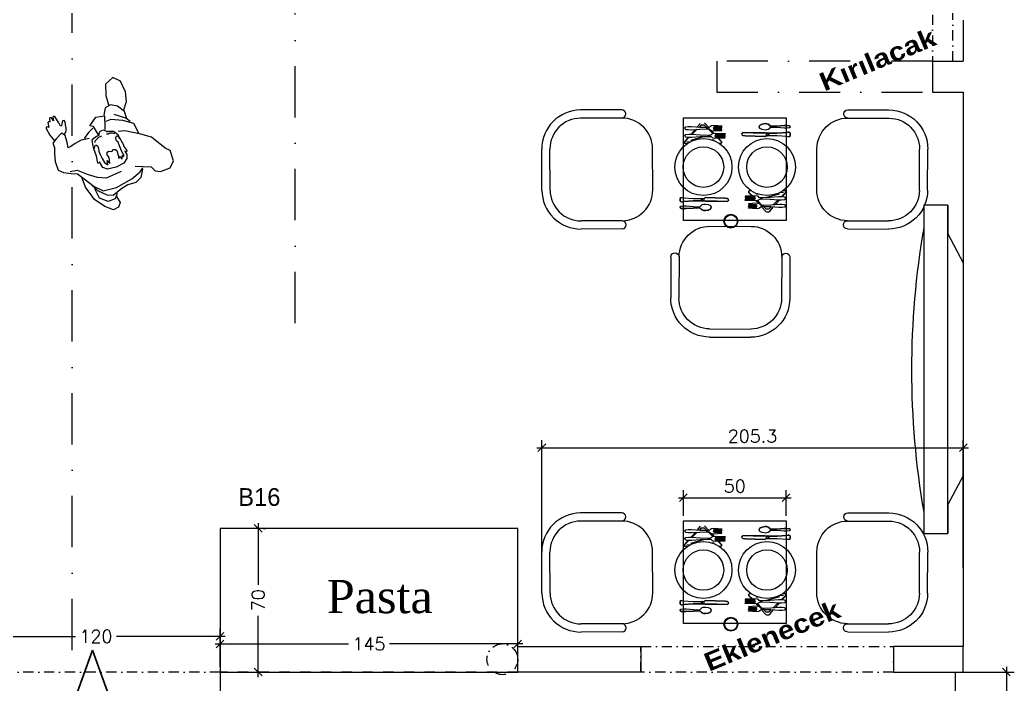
# Model space of a CAD drawing. Extents: x -454 to 2691, y -140 to 2189.
# Drawn here: x 605.5 to 1089.8, y 636.5 to 960 of the extents above; entities that cross this region are included whole.
import ezdxf
from ezdxf.enums import TextEntityAlignment as Align

# ---------------------------------------------------------------- set-up
doc = ezdxf.new("R2010")
doc.units = 0
doc.header["$PDMODE"] = 3
doc.linetypes.add('ACAD_ISO03W100', pattern=[30, 12, -18])
doc.linetypes.add('DASHDOT', pattern=[1, 0.5, -0.25, 0, -0.25])
doc.layers.get('0').update_dxf_attribs({"linetype": 'CONTINUOUS'})
doc.layers.get('DEFPOINTS').update_dxf_attribs({"linetype": 'CONTINUOUS'})
doc.layers.add('11_2_alcipan_duvar', color=50, linetype='CONTINUOUS', lineweight=30)
doc.layers.add('S-izdüşüm', color=252, linetype='ACAD_ISO03W100', lineweight=25)
for name, color, linetype in [('AKS', 1, 'DASHDOT'), ('ANTET', 7, 'CONTINUOUS'), ('CELIK', 2, 'CONTINUOUS'), ('Duvar', 7, 'CONTINUOUS'), ('INCE', 5, 'CONTINUOUS'), ('KAYNAK', 3, 'CONTINUOUS'), ('KOLON', 4, 'CONTINUOUS'), ('OLCU', 7, 'CONTINUOUS'), ('PERDE', 3, 'CONTINUOUS'), ('WINDOW_TEXT', 7, 'CONTINUOUS')]:
    doc.layers.add(name, color=color, linetype=linetype)
doc.styles.add('OLCU YAZ.', font='romanstw.shx')
doc.styles.get("Standard").update_dxf_attribs({"font": 'arial.ttf'})
doc.styles.add('TAKSİM', font='GOTHIC.TTF', dxfattribs={"height": 20})
doc.dimstyles.new('CM-(S25)-O', dxfattribs={"dimscale": 2.5, "dimtxt": 2.5, "dimasz": 1.5, "dimexe": 1.5, "dimexo": 1, "dimgap": 1, "dimtad": 1, "dimdec": 1, "dimzin": 12, "dimdsep": 46, "dimtxsty": 'OLCU YAZ.', "dimblk1": 'OBLIQUE', "dimblk2": 'OBLIQUE', "dimsah": 1, "dimcen": 9, "dimdle": 1, "dimclrd": 7, "dimclre": 7, "dimclrt": 3, "dimadec": 1, "dimazin": 0, "dimtfac": 1, "dimtdec": 1, "dimtix": 1, "dimtmove": 2, "dimatfit": 3, "dimldrblk": 'OBLIQUE', "dimtolj": 1, "dimtzin": 0, "dimarcsym": 0})

# ---------------------------------------------------------------- blocks, each defined once
blk = doc.blocks.new('_OBLIQUE')
at = {"color": 0, "linetype": 'ByBlock'}
blk.add_line((-0.5, -0.5), (0.5, 0.5), dxfattribs=at)
blk = doc.blocks.new('*D8')
at = {"layer": 'CELIK', "color": 7, "lineweight": -2, "transparency": 16777216}
for p, q in [((1086.1, 644.87), (1086.1, 204.87)), ((1063.55, 642.37), (1089.85, 642.37)), ((1063.55, 207.37), (1089.85, 207.37))]:
    blk.add_line(p, q, dxfattribs=at)
at = {"layer": 'DEFPOINTS', "color": 0, "transparency": 16777216}
for p in [(1061.05, 642.37), (1061.05, 207.37), (1086.1, 207.37)]:
    blk.add_point(p, dxfattribs=at)
at = {"layer": 'CELIK', "color": 7, "lineweight": -2, "transparency": 16777216, "xscale": 3.75, "yscale": 3.75, "zscale": 3.75}
for p, rotation in [((1086.1, 642.37), 90), ((1086.1, 207.37), 270)]:
    blk.add_blockref('_OBLIQUE', p, dxfattribs=dict(at, rotation=rotation))
at = {"layer": 'CELIK', "color": 3, "transparency": 16777216, "insert": (1080.47, 424.87), "char_height": 6.25, "attachment_point": 5, "rotation": 90, "style": 'OLCU YAZ.'}
blk.add_mtext('\\A1;435', dxfattribs=at)
blk = doc.blocks.new('A$C43B34F00')
for p, q in [((140.8, 177.5), (281.5, 251.7)), ((281.5, 251.7), (1318.5, 251.7)), ((1318.5, 251.7), (1459.2, 177.5)), ((1600, 177.5), (0, 177.5)), ((0, 177.5), (0, 59.3)), ((0, 177.5), (140.8, 177.5)), ((1459.2, 177.5), (1600, 177.5)), ((1600, 59.3), (1600, 177.5)), ((0, 59.3), (1600, 59.3))]:
    blk.add_line(p, q)
blk.add_arc((803.9, 4073.5), 4073.5, 260.2098, 279.7902)
blk = doc.blocks.new('A$C2CC5132F')
for p, q in [((38.94, 58.07), (18.94, 58)), ((38.95, 54.07), (18.95, 54)), ((0.07, 18.94), (0, 38.94)), ((4.07, 18.95), (4, 38.95)), ((54.07, 19.12), (54, 39.12)), ((39.12, 4.07), (19.12, 4)), ((39.13, 0.07), (19.13, 0))]:
    blk.add_line(p, q)
for centre, radius, start, end in [((19, 39), 19, 90.1889, 180.1889), ((19, 39), 15, 90.1889, 180.1889), ((38.94, 56.07), 2, 270.1889, 90.1889), ((39, 39.07), 15, 0.1889, 90.1889), ((19.07, 19), 19, 180.1889, 270.1889), ((19.07, 19), 15, 180.1889, 270.1889), ((39.07, 19.07), 15, 270.1889, 0.1889), ((39.12, 2.07), 2, 270.1889, 90.1889)]:
    blk.add_arc(centre, radius, start, end)
blk = doc.blocks.new('Man_Walking')
for points in [[(6.99, 20.05), (5.67, 21.74), (5.22, 23.9), (5.48, 26.47), (6.87, 27.81), (8.86, 26.91), (9.59, 24.5), (9.74, 22.36)], [(6.86, 18.16), (6.83, 19.83), (7.93, 21.42), (9.28, 22.24), (10.63, 21.99), (11.44, 20.56)], [(21.06, 19.29), (20.45, 19.95), (20.28, 20.49), (20.18, 21.24), (19.98, 21.85), (20.11, 22.23), (20.47, 22.26), (20.81, 21.71), (21.04, 21.29), (21.32, 21.29), (21.44, 22.11), (21.75, 23.61), (22.01, 23.87), (22.24, 23.76), (22.41, 22.92), (22.6, 23.71), (22.91, 23.81), (23.04, 23.66), (23.19, 23.01), (23.52, 23.1), (23.67, 22.95), (23.81, 21.86), (24.12, 22.16), (24.34, 22.14), (24.45, 21.83), (24.13, 20.19), (23.5, 18.59)], [(6.34, 17.36), (7.03, 18.37), (9.19, 19.96)], [(13.9, 16.81), (14.36, 18.91), (15.07, 19.31), (13.27, 20.66), (11.35, 20.34), (12.01, 18.01), (12.2, 17.47)], [(5.35, 14.08), (5.69, 16.64), (7.84, 18.09), (10.27, 19.13), (11.48, 19.04)], [(16.18, 16.72), (17.94, 16.9), (19.44, 16.64), (20.55, 16.33), (21.23, 16.21), (21.01, 17.44), (20.98, 19.04), (21.56, 19.76), (23.1, 18.96), (24.11, 18.28), (24.04, 17.3), (24.48, 15.97), (24.96, 14.27), (24.89, 12.22), (23.99, 11.37), (22.42, 10.65), (21.09, 10.13), (20.07, 8.61), (18.54, 6.29), (16.91, 4.73), (13.93, 4.49), (10.1, 5.22), (7.81, 6.07), (7.02, 6.74)], [(14.64, 18.58), (15.89, 18.04), (17.19, 17.03)], [(8.45, 7.62), (5.17, 6.34), (4.64, 5.24), (3.53, 4.71), (1.26, 4.8), (0.06, 6.02), (0, 8.39), (0.9, 9.23), (2.96, 12.51), (5.04, 13.95), (8.13, 15.78), (9.6, 16.13)], [(10.44, 15.81), (10.91, 16.17), (11.42, 16.35), (11.85, 16.22), (12.23, 16.38)], [(13.37, 16.35), (13.64, 16.19), (14.05, 16.32), (14.49, 16.03), (15.15, 15.73), (15.24, 15.47)], [(15.78, 14.24), (15.56, 14.65), (15.32, 14.88), (15.08, 14.76), (14.92, 14.46), (14.92, 13.93), (15, 13.34), (15.01, 12.57), (14.89, 11.55), (14.68, 10.58), (14.43, 10.25), (14.14, 9.81), (13.93, 10.78), (13.59, 9.99), (13.36, 11.26), (13.52, 11.97), (13.35, 12.52), (12.92, 12.65), (12.34, 12.39), (11.82, 12.63), (11.44, 12.54), (11.23, 12.19), (11.29, 11.11), (11.34, 10.38), (11.06, 10.8), (10.7, 9.99), (10.48, 10.79), (10.2, 10.46), (10.06, 10.76), (10.22, 11.47), (10.3, 12.23), (10.31, 12.95), (10.37, 13.86), (10.57, 14.26), (10.53, 14.78), (10.38, 15.19), (10.17, 15.3), (9.95, 15.05), (9.81, 14.5)], [(22.46, 11.1), (20.92, 10.91), (19.14, 9.36), (17.22, 7.98), (15.34, 7.2), (11.72, 7.54)], [(14.55, 2.55), (14.21, 1.05), (14.91, 0.24), (16.11, 0), (17.72, 1.33), (19.4, 3.49), (20.4, 6.76), (20.47, 8.89)], [(7.15, 6.42), (8.1, 4.84), (9.49, 4.13), (11.32, 4.22), (12.89, 3.88), (15.19, 3.03), (16.44, 3.55), (18.07, 5.11), (19.05, 7.01)], [(14.21, 3.18), (14.98, 2.21), (16.64, 2.09), (18.26, 3.42), (18.58, 5.75)]]:
    blk.add_lwpolyline(points)
blk.add_lwpolyline([(12.92, 17.45), (12.54, 17.46), (12.27, 17.24), (12.04, 16.98), (11.96, 16.8), (11.66, 16.84), (11.21, 16.71), (10.54, 16.53), (9.91, 15.57), (9.79, 14.83), (9.66, 14.26), (9.43, 13.11), (9.44, 12.5), (9.11, 11.52), (9.3, 11.28), (9.55, 11.51), (9.44, 10.64), (9.66, 9.8), (10.64, 9.08), (12.55, 8.76), (14.49, 8.92), (15.36, 9.6), (15.65, 11.07), (15.86, 10.8), (16.08, 10.93), (15.87, 12.48), (15.92, 14.16), (15.81, 15.22), (15.62, 16.09), (15.17, 16.43), (14.45, 16.67), (13.81, 16.64), (13.72, 16.91), (13.55, 17.24), (13.36, 17.44)], close=True)
blk = doc.blocks.new('*D10')
at = {"layer": 'DEFPOINTS', "color": 0, "transparency": 16777216}
for p in [(848.05, 656.12), (703.05, 642.37), (848.05, 642.37)]:
    blk.add_point(p, dxfattribs=at)
at = {"layer": 'OLCU', "color": 7, "lineweight": -2, "transparency": 16777216}
for p, q in [((703.05, 644.87), (703.05, 659.87)), ((848.05, 644.87), (848.05, 659.87)), ((700.55, 656.12), (765.61, 656.12)), ((850.55, 656.12), (785.49, 656.12))]:
    blk.add_line(p, q, dxfattribs=at)
at = {"layer": 'OLCU', "color": 7, "lineweight": -2, "transparency": 16777216, "xscale": 3.75, "yscale": 3.75, "zscale": 3.75, "rotation": 180}
blk.add_blockref('_OBLIQUE', (703.05, 656.12), dxfattribs=at)
at = {"layer": 'OLCU', "color": 7, "lineweight": -2, "transparency": 16777216, "xscale": 3.75, "yscale": 3.75, "zscale": 3.75}
blk.add_blockref('_OBLIQUE', (848.05, 656.12), dxfattribs=at)
at = {"layer": 'OLCU', "color": 3, "transparency": 16777216, "insert": (775.55, 656.12), "char_height": 6.25, "attachment_point": 5, "style": 'OLCU YAZ.'}
blk.add_mtext('\\A1;145', dxfattribs=at)
blk = doc.blocks.new('*D11')
at = {"layer": 'DEFPOINTS', "color": 0, "transparency": 16777216}
for p in [(721.57, 712.37), (721.57, 642.37), (721.57, 642.37)]:
    blk.add_point(p, dxfattribs=at)
at = {"layer": 'OLCU', "color": 7, "lineweight": -2, "transparency": 16777216}
for p, q in [((721.57, 714.87), (721.57, 684.93)), ((724.07, 712.37), (725.32, 712.37)), ((721.57, 639.87), (721.57, 669.81)), ((724.07, 642.37), (725.32, 642.37))]:
    blk.add_line(p, q, dxfattribs=at)
at = {"layer": 'OLCU', "color": 7, "lineweight": -2, "transparency": 16777216, "xscale": 3.75, "yscale": 3.75, "zscale": 3.75}
for p, rotation in [((721.57, 712.37), 90), ((721.57, 642.37), 270)]:
    blk.add_blockref('_OBLIQUE', p, dxfattribs=dict(at, rotation=rotation))
at = {"layer": 'OLCU', "color": 3, "transparency": 16777216, "insert": (721.57, 677.37), "char_height": 6.25, "attachment_point": 5, "rotation": 90, "style": 'OLCU YAZ.'}
blk.add_mtext('\\A1;70', dxfattribs=at)
blk = doc.blocks.new('*D12')
at = {"layer": 'DEFPOINTS', "color": 0, "transparency": 16777216}
for p in [(978.77, 727.3), (928.77, 716.01), (978.77, 716.01)]:
    blk.add_point(p, dxfattribs=at)
at = {"layer": 'OLCU', "color": 7, "lineweight": -2, "transparency": 16777216}
for p, q in [((926.27, 727.3), (981.27, 727.3)), ((928.77, 718.51), (928.77, 731.05)), ((978.77, 718.51), (978.77, 731.05))]:
    blk.add_line(p, q, dxfattribs=at)
at = {"layer": 'OLCU', "color": 7, "lineweight": -2, "transparency": 16777216, "xscale": 3.75, "yscale": 3.75, "zscale": 3.75, "rotation": 180}
blk.add_blockref('_OBLIQUE', (928.77, 727.3), dxfattribs=at)
at = {"layer": 'OLCU', "color": 7, "lineweight": -2, "transparency": 16777216, "xscale": 3.75, "yscale": 3.75, "zscale": 3.75}
blk.add_blockref('_OBLIQUE', (978.77, 727.3), dxfattribs=at)
at = {"layer": 'OLCU', "color": 3, "transparency": 16777216, "insert": (953.77, 732.93), "char_height": 6.25, "attachment_point": 5, "style": 'OLCU YAZ.'}
blk.add_mtext('\\A1;50', dxfattribs=at)
blk = doc.blocks.new('*D13')
at = {"layer": 'DEFPOINTS', "color": 0, "transparency": 16777216}
for p in [(582.05, 667.37), (703.05, 659.78), (703.05, 642.37)]:
    blk.add_point(p, dxfattribs=at)
at = {"layer": 'OLCU', "color": 7, "lineweight": -2, "transparency": 16777216}
for p, q in [((582.05, 664.87), (582.05, 656.03)), ((579.55, 659.78), (632.61, 659.78)), ((705.55, 659.78), (652.49, 659.78)), ((703.05, 644.87), (703.05, 663.53))]:
    blk.add_line(p, q, dxfattribs=at)
at = {"layer": 'OLCU', "color": 7, "lineweight": -2, "transparency": 16777216, "xscale": 3.75, "yscale": 3.75, "zscale": 3.75, "rotation": 180}
blk.add_blockref('_OBLIQUE', (582.05, 659.78), dxfattribs=at)
at = {"layer": 'OLCU', "color": 7, "lineweight": -2, "transparency": 16777216, "xscale": 3.75, "yscale": 3.75, "zscale": 3.75}
blk.add_blockref('_OBLIQUE', (703.05, 659.78), dxfattribs=at)
at = {"layer": 'OLCU', "color": 3, "transparency": 16777216, "insert": (642.55, 659.78), "char_height": 6.25, "attachment_point": 5, "style": 'OLCU YAZ.'}
blk.add_mtext('\\A1;120', dxfattribs=at)
blk = doc.blocks.new('*D34')
at = {"layer": 'DEFPOINTS', "color": 0, "transparency": 16777216}
for p in [(1065.05, 751.65), (859.77, 690.83), (1065.05, 690.83)]:
    blk.add_point(p, dxfattribs=at)
at = {"layer": 'OLCU', "color": 7, "lineweight": -2, "transparency": 16777216}
for p, q in [((857.27, 751.65), (1067.55, 751.65)), ((859.77, 693.33), (859.77, 755.4)), ((1065.05, 693.33), (1065.05, 755.4))]:
    blk.add_line(p, q, dxfattribs=at)
at = {"layer": 'OLCU', "color": 7, "lineweight": -2, "transparency": 16777216, "xscale": 3.75, "yscale": 3.75, "zscale": 3.75, "rotation": 180}
blk.add_blockref('_OBLIQUE', (859.77, 751.65), dxfattribs=at)
at = {"layer": 'OLCU', "color": 7, "lineweight": -2, "transparency": 16777216, "xscale": 3.75, "yscale": 3.75, "zscale": 3.75}
blk.add_blockref('_OBLIQUE', (1065.05, 751.65), dxfattribs=at)
at = {"layer": 'OLCU', "color": 3, "transparency": 16777216, "insert": (962.41, 757.28), "char_height": 6.25, "attachment_point": 5, "style": 'OLCU YAZ.'}
blk.add_mtext('\\A1;205.3', dxfattribs=at)

msp = doc.modelspace()

# ---------------------------------------------------------------- linework, layer by layer
at = {"layer": '11_2_alcipan_duvar'}
for q in [(620.53, 596.68), (661.27, 596.68)]:
    msp.add_line((640.9, 653.11), q, dxfattribs=at)
at = {"layer": 'AKS', "color": 4, "ltscale": 10}
for p, q in [((703.05, 642.37), (582.05, 642.37)), ((848.05, 642.37), (703.05, 642.37))]:
    msp.add_line(p, q, dxfattribs=at)
at = {"layer": 'AKS', "color": 2, "ltscale": 10}
for points in [[(1060.05, 1093.87), (1050.05, 1093.87), (1050.05, 939.87), (1060.05, 939.87)], [(908.05, 654.87), (1031.05, 654.87), (1031.05, 642.37), (908.05, 642.37)]]:
    msp.add_lwpolyline(points, close=True, dxfattribs=at)
at = {"layer": 'AKS', "ltscale": 40}
msp.add_lwpolyline([(1050.05, 939.87), (945.05, 939.87), (945.05, 924.87), (1050.05, 924.87)], dxfattribs=at)
at = {"layer": 'AKS', "color": 2, "ltscale": 10}
msp.add_circle((840.55, 648.62), 7.5, dxfattribs=at)
at = {"layer": 'Duvar'}
for p, q in [((1065.05, 959.87), (1065.05, 939.87)), ((1050.05, 939.87), (1050.05, 924.87)), ((1050.05, 939.87), (1065.05, 939.87)), ((1050.05, 924.87), (1065.05, 924.87)), ((1065.05, 924.87), (1065.05, 654.87)), ((703.05, 642.37), (703.05, 586.37))]:
    msp.add_line(p, q, dxfattribs=at)
msp.add_lwpolyline([(848.05, 654.87), (908.05, 654.87), (908.05, 642.37), (848.05, 642.37)], close=True, dxfattribs=at)
at = {"layer": 'INCE', "linetype": 'Continuous', "lineweight": -3}
msp.add_lwpolyline([(703.05, 642.37), (848.05, 642.37), (848.05, 712.37), (703.05, 712.37)], close=True, dxfattribs=at)
at = {"layer": 'KAYNAK'}
msp.add_lwpolyline([(1061.05, 642.37), (1061.05, 207.37), (357.05, 225.37), (357.05, 642.37)], dxfattribs=at)
at = {"layer": 'KOLON'}
msp.add_lwpolyline([(1031.05, 642.37), (1065.05, 642.37), (1065.05, 654.87), (1031.05, 654.87)], close=True, dxfattribs=at)
at = {"layer": 'PERDE'}
for points in [[(928.77, 912.28), (978.77, 912.28), (978.77, 862.28), (928.77, 862.28)], [(928.77, 716.01), (978.77, 716.01), (978.77, 666.01), (928.77, 666.01)]]:
    msp.add_lwpolyline(points, close=True, dxfattribs=at)
at = {"layer": 'S-izdüşüm', "linetype": 'DASHDOT', "ltscale": 50}
for p, q in [((630.9, 653.11), (630.9, 1363.59)), ((739.54, 812.37), (739.54, 1363.59))]:
    msp.add_line(p, q, dxfattribs=at)
at = {"layer": 'WINDOW_TEXT', "color": 8}
for p, q in [((929.4, 907.5), (929.56, 907.81)), ((929.4, 907.5), (929.4, 907.2)), ((929.4, 907.2), (929.56, 906.89)), ((929.56, 907.81), (929.87, 907.97)), ((929.56, 906.89), (929.87, 906.73)), ((929.87, 907.97), (931.1, 908.12)), ((929.87, 906.73), (931.1, 906.58)), ((931.1, 908.12), (932.65, 908.12)), ((931.1, 906.58), (932.64, 906.57)), ((934.42, 906.71), (932.44, 904.41)), ((932.64, 906.57), (936.66, 906.88)), ((932.65, 908.12), (936.66, 907.8)), ((935.49, 906.79), (933.08, 904.39)), ((936.97, 909.65), (935.45, 907.9)), ((937.43, 908.73), (936.51, 907.81)), ((936.66, 907.8), (939.9, 907.64)), ((936.66, 906.88), (939.9, 907.03)), ((938.36, 908.88), (937.43, 908.73)), ((938.97, 908.73), (938.36, 908.88)), ((940.09, 907.64), (938.97, 908.73)), ((941.07, 907.67), (938.98, 909.96)), ((939.9, 907.64), (940.98, 907.64)), ((939.9, 907.03), (940.98, 907.03)), ((943.14, 904.71), (940.73, 907.03)), ((940.98, 907.64), (941.44, 907.8)), ((940.98, 907.03), (941.44, 906.87)), ((941.44, 907.8), (941.9, 908.26)), ((941.44, 906.87), (941.9, 906.41)), ((941.9, 908.26), (942.37, 908.57)), ((941.9, 906.41), (942.36, 906.1)), ((942.36, 906.1), (943.6, 905.94)), ((942.37, 908.57), (943.6, 908.72)), ((943.71, 904.78), (942.52, 906.08)), ((943.45, 907.48), (943.29, 907.33)), ((943.45, 907.18), (943.29, 907.33)), ((947.46, 907.63), (943.45, 907.48)), ((947.46, 907.02), (943.45, 907.18)), ((943.6, 908.72), (947.46, 908.41)), ((947.46, 908.25), (943.6, 908.1)), ((943.6, 908.1), (943.6, 907.95)), ((943.6, 907.95), (947.46, 907.79)), ((943.6, 906.71), (947.46, 906.86)), ((943.6, 906.56), (943.6, 906.71)), ((947.46, 906.4), (943.6, 906.56)), ((943.6, 905.94), (947.46, 906.24)), ((947.46, 908.41), (947.46, 908.25)), ((947.46, 907.79), (947.46, 907.63)), ((947.46, 906.86), (947.46, 907.02)), ((947.46, 906.24), (947.46, 906.4)), ((965.83, 908.51), (965.61, 907.96)), ((965.83, 907.41), (965.61, 907.96)), ((966.25, 908.92), (965.83, 908.51)), ((966.25, 907), (965.83, 907.41)), ((967.15, 909.29), (966.25, 908.92)), ((967.15, 906.63), (966.25, 907)), ((968.49, 909.54), (967.15, 909.29)), ((968.49, 906.37), (967.15, 906.63)), ((969.33, 909.48), (968.49, 909.54)), ((969.33, 906.43), (968.49, 906.37)), ((970.02, 909.25), (969.33, 909.48)), ((970.01, 906.66), (969.33, 906.43)), ((970.53, 907.01), (970.01, 906.66)), ((970.53, 908.89), (970.02, 909.25)), ((970.82, 908.49), (970.53, 908.89)), ((970.82, 907.41), (970.53, 907.01)), ((970.96, 908.36), (970.82, 908.49)), ((970.95, 907.55), (970.82, 907.41)), ((971.36, 907.69), (970.95, 907.55)), ((971.36, 908.22), (970.96, 908.36)), ((972.12, 908.22), (971.36, 908.22)), ((972.12, 907.69), (971.36, 907.69)), ((974.31, 908.33), (972.12, 908.22)), ((974.31, 907.56), (972.12, 907.69)), ((977.82, 908.59), (974.31, 908.33)), ((977.82, 907.3), (974.31, 907.56)), ((979.14, 908.6), (977.82, 908.59)), ((979.13, 907.28), (977.82, 907.3)), ((980.29, 907.4), (979.13, 907.28)), ((980.29, 908.48), (979.14, 908.6)), ((980.6, 908.35), (980.29, 908.48)), ((980.6, 907.52), (980.29, 907.4)), ((980.73, 908.09), (980.6, 908.35)), ((980.73, 907.78), (980.6, 907.52)), ((980.73, 907.78), (980.73, 908.09)), ((931.13, 902.9), (929.24, 900.72)), ((929.4, 903.8), (929.55, 904.11)), ((929.4, 903.8), (929.4, 903.49)), ((929.4, 903.49), (929.4, 903.8)), ((929.4, 903.49), (929.55, 903.18)), ((931.56, 902.87), (929.4, 900.72)), ((929.55, 904.11), (929.86, 904.26)), ((929.55, 903.18), (929.86, 903.03)), ((929.86, 904.26), (931.41, 904.42)), ((929.86, 903.03), (931.4, 902.87)), ((931.4, 902.87), (932.79, 902.87)), ((931.41, 904.42), (932.8, 904.41)), ((932.33, 901.48), (938.68, 903.17)), ((932.79, 902.87), (936.96, 903.17)), ((932.8, 904.41), (936.96, 904.1)), ((936.96, 904.1), (940.66, 903.94)), ((936.96, 903.17), (940.66, 903.32)), ((940.66, 903.94), (941.74, 903.94)), ((940.66, 903.32), (941.74, 903.32)), ((941.74, 903.94), (942.21, 904.09)), ((941.74, 903.32), (942.21, 903.17)), ((942.21, 904.09), (942.67, 904.55)), ((942.21, 903.17), (942.67, 902.7)), ((942.67, 904.55), (943.13, 904.71)), ((942.67, 902.7), (943.13, 902.55)), ((942.8, 901.56), (943.75, 901.62)), ((943.13, 904.71), (944.37, 904.86)), ((943.13, 902.55), (944.37, 902.39)), ((944.21, 903.78), (944.06, 903.63)), ((944.21, 903.47), (944.06, 903.63)), ((944.43, 903.46), (944.16, 903.72)), ((949.15, 903.93), (944.21, 903.78)), ((949.15, 903.31), (944.21, 903.47)), ((944.37, 904.86), (949.15, 904.7)), ((949.15, 904.55), (944.37, 904.4)), ((944.37, 904.4), (944.37, 904.24)), ((944.37, 904.24), (949.15, 904.08)), ((944.37, 903.01), (949.15, 903.16)), ((944.37, 902.85), (944.37, 903.01)), ((949.15, 902.69), (944.37, 902.85)), ((944.37, 902.39), (949.15, 902.54)), ((944.93, 903.45), (944.61, 903.79)), ((945.08, 902.83), (944.88, 903.02)), ((945.51, 902.82), (945.3, 903.04)), ((947.14, 900.84), (945.5, 902.43)), ((947.45, 900.69), (945.85, 902.44)), ((949.15, 904.7), (949.15, 904.55)), ((949.15, 904.08), (949.15, 903.93)), ((949.15, 903.16), (949.15, 903.31)), ((949.15, 902.54), (949.15, 902.69)), ((957.42, 904.89), (957.27, 904.42)), ((957.27, 904.42), (957.42, 903.96)), ((957.73, 905.19), (957.42, 904.89)), ((957.42, 903.96), (957.73, 903.65)), ((962.67, 905.03), (957.73, 905.19)), ((957.73, 903.65), (958.81, 903.49)), ((958.81, 903.49), (968.53, 903.17)), ((968.53, 905.02), (962.67, 905.03)), ((969, 904.87), (968.53, 905.02)), ((968.53, 903.17), (969, 903.63)), ((969, 904.87), (969, 903.63)), ((969.61, 904.87), (969, 904.87)), ((969.61, 903.63), (969, 903.63)), ((969.92, 905.02), (969.61, 904.87)), ((969.92, 903.48), (969.61, 903.63)), ((970.54, 904.87), (969.92, 905.02)), ((969.92, 905.02), (969.92, 903.48)), ((970.54, 903.63), (969.92, 903.48)), ((974.4, 904.86), (970.54, 904.87)), ((970.54, 903.63), (970.54, 904.87)), ((974.4, 903.63), (970.54, 903.63)), ((979.18, 905.16), (974.4, 904.86)), ((979.18, 903.31), (974.4, 903.63)), ((979.8, 905.32), (979.18, 905.16)), ((979.8, 903.16), (979.18, 903.31)), ((980.26, 905.32), (979.8, 905.32)), ((980.26, 903.16), (979.8, 903.16)), ((980.57, 905.16), (980.26, 905.32)), ((980.57, 903.31), (980.26, 903.16)), ((980.72, 904.7), (980.57, 905.16)), ((980.72, 903.77), (980.57, 903.31)), ((980.72, 903.77), (980.72, 904.7)), ((929.24, 900.72), (929.09, 900.41)), ((929.09, 900.41), (929.09, 900.1)), ((929.09, 900.1), (929.24, 899.94)), ((929.4, 900.72), (929.24, 900.41)), ((929.24, 899.94), (930.82, 899.94)), ((930.48, 900.71), (932.41, 900.85)), ((946.17, 899.92), (947.14, 899.92)), ((947.29, 900.54), (947.14, 900.84)), ((947.14, 899.92), (947.45, 900.23)), ((947.45, 900.23), (947.45, 900.69)), ((960.78, 876.8), (960.47, 876.49)), ((961.74, 876.8), (960.78, 876.8)), ((978.68, 876.77), (977.1, 876.77)), ((978.83, 876.62), (978.68, 876.77)), ((927.2, 872.94), (927.19, 872.02)), ((927.19, 872.02), (927.35, 871.55)), ((927.2, 872.94), (927.35, 873.41)), ((927.35, 873.41), (927.66, 873.56)), ((927.66, 873.56), (928.12, 873.56)), ((928.12, 873.56), (928.74, 873.4)), ((928.74, 873.4), (933.52, 873.09)), ((928.74, 871.55), (933.52, 871.85)), ((933.52, 873.09), (937.38, 873.08)), ((933.52, 871.85), (937.38, 871.85)), ((937.38, 873.08), (938, 873.24)), ((937.38, 873.08), (937.38, 871.85)), ((937.38, 871.85), (938, 871.69)), ((938, 873.24), (938.31, 873.08)), ((938, 871.69), (938, 873.24)), ((938, 871.69), (938.3, 871.85)), ((938.3, 871.85), (938.92, 871.85)), ((938.31, 873.08), (938.92, 873.08)), ((939.39, 873.54), (938.92, 873.08)), ((938.92, 871.85), (938.92, 873.08)), ((938.92, 871.85), (939.38, 871.69)), ((949.11, 873.22), (939.39, 873.54)), ((950.19, 873.07), (949.11, 873.22)), ((950.5, 872.76), (950.19, 873.07)), ((950.19, 871.52), (950.49, 871.83)), ((950.49, 871.83), (950.65, 872.29)), ((950.65, 872.29), (950.5, 872.76)), ((963.55, 874.32), (958.77, 874.18)), ((958.77, 874.18), (958.77, 874.02)), ((958.77, 874.02), (963.55, 873.86)), ((963.55, 873.71), (958.77, 873.56)), ((958.77, 873.56), (958.77, 873.41)), ((958.77, 873.41), (963.71, 873.24)), ((958.77, 872.79), (963.71, 872.94)), ((958.77, 872.63), (958.77, 872.79)), ((963.55, 872.47), (958.77, 872.63)), ((958.77, 872.17), (963.55, 872.32)), ((958.77, 872.02), (958.77, 872.17)), ((963.55, 871.86), (958.77, 872.02)), ((960.47, 876.49), (960.47, 876.03)), ((960.47, 876.03), (962.07, 874.28)), ((960.62, 876.18), (960.78, 875.87)), ((960.78, 875.87), (962.42, 874.29)), ((962.41, 873.9), (962.62, 873.68)), ((962.84, 873.89), (963.04, 873.69)), ((962.99, 873.27), (963.31, 872.92)), ((963.49, 873.25), (963.76, 872.99)), ((964.79, 874.17), (963.55, 874.32)), ((963.55, 873.86), (963.55, 873.71)), ((963.55, 872.32), (963.55, 872.47)), ((964.79, 872.01), (963.55, 871.86)), ((963.71, 873.24), (963.86, 873.09)), ((963.71, 872.94), (963.86, 873.09)), ((965.12, 875.16), (964.17, 875.1)), ((964.21, 871.94), (965.39, 870.64)), ((964.78, 872.01), (967.18, 869.69)), ((965.25, 874.01), (964.79, 874.17)), ((965.25, 872.16), (964.79, 872.01)), ((965.71, 873.55), (965.25, 874.01)), ((965.71, 872.62), (965.25, 872.16)), ((966.18, 873.39), (965.71, 873.55)), ((966.17, 872.78), (965.71, 872.62)), ((967.26, 872.78), (966.17, 872.78)), ((967.26, 873.39), (966.18, 873.39)), ((970.96, 873.54), (967.26, 873.39)), ((970.96, 872.62), (967.26, 872.78)), ((975.59, 875.23), (969.24, 873.55)), ((975.13, 873.85), (970.96, 873.54)), ((975.12, 872.3), (970.96, 872.62)), ((972.43, 869.93), (974.84, 872.32)), ((973.5, 870.01), (975.48, 872.3)), ((976.51, 872.3), (975.12, 872.3)), ((976.51, 873.84), (975.13, 873.85)), ((977.44, 876), (975.51, 875.87)), ((976.36, 873.84), (978.52, 876)), ((978.06, 873.69), (976.51, 873.84)), ((978.06, 872.45), (976.51, 872.3)), ((976.79, 873.82), (978.68, 876)), ((978.37, 873.53), (978.06, 873.69)), ((978.36, 872.61), (978.06, 872.45)), ((978.52, 872.91), (978.36, 872.61)), ((978.52, 873.22), (978.37, 873.53)), ((978.52, 876), (978.68, 876.31)), ((978.52, 872.91), (978.52, 873.22)), ((978.52, 873.22), (978.52, 872.91)), ((978.68, 876), (978.83, 876.31)), ((978.83, 876.31), (978.83, 876.62)), ((927.19, 868.93), (927.32, 869.19)), ((927.19, 868.93), (927.19, 868.62)), ((927.19, 868.62), (927.31, 868.36)), ((927.31, 868.36), (927.63, 868.23)), ((927.32, 869.19), (927.63, 869.32)), ((927.35, 871.55), (927.66, 871.4)), ((927.63, 869.32), (928.79, 869.43)), ((927.63, 868.23), (928.78, 868.12)), ((927.66, 871.4), (928.12, 871.4)), ((928.12, 871.4), (928.74, 871.55)), ((928.78, 868.12), (930.1, 868.13)), ((928.79, 869.43), (930.1, 869.42)), ((930.1, 869.42), (933.61, 869.15)), ((930.1, 868.13), (933.61, 868.38)), ((933.61, 869.15), (935.8, 869.03)), ((933.61, 868.38), (935.8, 868.5)), ((935.8, 869.03), (936.56, 869.03)), ((935.8, 868.5), (936.56, 868.5)), ((936.56, 869.03), (936.96, 869.17)), ((936.56, 868.5), (936.96, 868.36)), ((936.96, 869.17), (937.1, 869.3)), ((936.96, 868.36), (937.1, 868.22)), ((937.1, 869.3), (937.39, 869.7)), ((937.1, 868.22), (937.39, 867.82)), ((937.39, 869.7), (937.91, 870.06)), ((937.39, 867.82), (937.9, 867.47)), ((937.9, 867.47), (938.59, 867.24)), ((937.91, 870.06), (938.59, 870.29)), ((938.59, 870.29), (939.43, 870.34)), ((938.59, 867.24), (939.42, 867.18)), ((939.38, 871.69), (945.25, 871.68)), ((939.42, 867.18), (940.77, 867.43)), ((939.43, 870.34), (940.77, 870.09)), ((940.77, 870.09), (941.67, 869.72)), ((940.77, 867.43), (941.67, 867.79)), ((941.67, 869.72), (942.09, 869.31)), ((941.67, 867.79), (942.08, 868.2)), ((942.08, 868.2), (942.31, 868.76)), ((942.09, 869.31), (942.31, 868.76)), ((945.25, 871.68), (950.19, 871.52)), ((964.32, 870.77), (960.46, 870.47)), ((960.46, 870.47), (960.46, 870.32)), ((960.46, 870.32), (964.32, 870.16)), ((964.32, 870), (960.46, 869.85)), ((960.46, 869.85), (960.46, 869.7)), ((960.46, 869.7), (964.47, 869.54)), ((960.46, 869.08), (964.47, 869.23)), ((960.46, 868.93), (960.46, 869.08)), ((964.32, 868.77), (960.46, 868.93)), ((960.46, 868.47), (964.32, 868.61)), ((960.46, 868.31), (960.46, 868.47)), ((964.32, 868), (960.46, 868.31)), ((965.55, 870.62), (964.32, 870.77)), ((964.32, 870.16), (964.32, 870)), ((964.32, 868.61), (964.32, 868.77)), ((965.55, 868.15), (964.32, 868)), ((964.47, 869.54), (964.63, 869.39)), ((964.47, 869.23), (964.63, 869.39)), ((966.02, 870.31), (965.55, 870.62)), ((966.01, 868.46), (965.55, 868.15)), ((966.48, 868.92), (966.01, 868.46)), ((966.48, 869.85), (966.02, 870.31)), ((966.94, 869.69), (966.48, 869.85)), ((966.94, 869.07), (966.48, 868.92)), ((966.85, 869.04), (968.94, 866.76)), ((968.02, 869.69), (966.94, 869.69)), ((968.02, 869.07), (966.94, 869.07)), ((967.82, 869.07), (968.95, 867.99)), ((971.26, 869.84), (968.02, 869.69)), ((971.26, 868.91), (968.02, 869.07)), ((968.95, 867.99), (969.56, 867.84)), ((969.56, 867.84), (970.49, 867.99)), ((970.33, 866.6), (970.95, 867.06)), ((970.49, 867.99), (971.4, 868.9)), ((970.95, 867.06), (972.47, 868.82)), ((975.28, 870.14), (971.26, 869.84)), ((975.27, 868.6), (971.26, 868.91)), ((976.82, 868.6), (975.27, 868.6)), ((976.82, 870.14), (975.28, 870.14)), ((978.05, 869.98), (976.82, 870.14)), ((978.05, 868.75), (976.82, 868.6)), ((978.36, 869.83), (978.05, 869.98)), ((978.36, 868.9), (978.05, 868.75)), ((978.51, 869.52), (978.36, 869.83)), ((978.51, 869.21), (978.36, 868.9)), ((978.51, 869.21), (978.51, 869.52)), ((968.94, 866.76), (969.25, 866.6)), ((969.25, 866.6), (970.33, 866.6)), ((936.97, 713.38), (935.45, 711.63)), ((937.43, 712.46), (936.51, 711.54)), ((938.36, 712.61), (937.43, 712.46)), ((938.97, 712.46), (938.36, 712.61)), ((940.09, 711.37), (938.97, 712.46)), ((941.07, 711.4), (938.98, 713.69)), ((941.9, 711.99), (942.37, 712.3)), ((942.37, 712.3), (943.6, 712.45)), ((943.6, 712.45), (947.46, 712.14)), ((947.46, 712.14), (947.46, 711.98)), ((965.83, 712.24), (965.61, 711.69)), ((966.25, 712.65), (965.83, 712.24)), ((967.15, 713.02), (966.25, 712.65)), ((968.49, 713.27), (967.15, 713.02)), ((969.33, 713.21), (968.49, 713.27)), ((970.02, 712.98), (969.33, 713.21)), ((970.53, 712.62), (970.02, 712.98)), ((970.82, 712.22), (970.53, 712.62)), ((970.96, 712.09), (970.82, 712.22)), ((971.36, 711.95), (970.96, 712.09)), ((974.31, 712.06), (972.12, 711.95)), ((977.82, 712.32), (974.31, 712.06)), ((979.14, 712.33), (977.82, 712.32)), ((980.29, 712.21), (979.14, 712.33)), ((980.6, 712.08), (980.29, 712.21)), ((980.73, 711.82), (980.6, 712.08)), ((929.4, 711.23), (929.56, 711.54)), ((929.4, 711.23), (929.4, 710.93)), ((929.4, 710.93), (929.56, 710.62)), ((929.4, 707.53), (929.55, 707.84)), ((929.4, 707.53), (929.4, 707.22)), ((929.4, 707.22), (929.4, 707.53)), ((929.4, 707.22), (929.55, 706.91)), ((929.55, 707.84), (929.86, 707.99)), ((929.56, 711.54), (929.87, 711.7)), ((929.56, 710.62), (929.87, 710.46)), ((929.86, 707.99), (931.41, 708.15)), ((929.87, 711.7), (931.1, 711.85)), ((929.87, 710.46), (931.1, 710.31)), ((931.1, 711.85), (932.65, 711.85)), ((931.1, 710.31), (932.64, 710.3)), ((931.41, 708.15), (932.8, 708.14)), ((934.42, 710.44), (932.44, 708.14)), ((932.64, 710.3), (936.66, 710.61)), ((932.65, 711.85), (936.66, 711.53)), ((932.8, 708.14), (936.96, 707.83)), ((935.49, 710.52), (933.08, 708.12)), ((936.66, 711.53), (939.9, 711.37)), ((936.66, 710.61), (939.9, 710.76)), ((936.96, 707.83), (940.66, 707.67)), ((939.9, 711.37), (940.98, 711.37)), ((939.9, 710.76), (940.98, 710.76)), ((940.66, 707.67), (941.74, 707.67)), ((943.14, 708.44), (940.73, 710.76)), ((940.98, 711.37), (941.44, 711.53)), ((940.98, 710.76), (941.44, 710.6)), ((941.44, 711.53), (941.9, 711.99)), ((941.44, 710.6), (941.9, 710.14)), ((941.74, 707.67), (942.21, 707.82)), ((941.9, 710.14), (942.36, 709.83)), ((942.21, 707.82), (942.67, 708.28)), ((942.36, 709.83), (943.6, 709.67)), ((943.71, 708.51), (942.52, 709.81)), ((942.67, 708.28), (943.13, 708.44)), ((943.13, 708.44), (944.37, 708.59)), ((943.45, 711.22), (943.29, 711.06)), ((943.45, 710.91), (943.29, 711.06)), ((947.46, 711.36), (943.45, 711.22)), ((947.46, 710.75), (943.45, 710.91)), ((947.46, 711.98), (943.6, 711.83)), ((943.6, 711.83), (943.6, 711.68)), ((943.6, 711.68), (947.46, 711.52)), ((943.6, 710.44), (947.46, 710.59)), ((943.6, 710.29), (943.6, 710.44)), ((947.46, 710.13), (943.6, 710.29)), ((943.6, 709.67), (947.46, 709.98)), ((944.21, 707.51), (944.06, 707.36)), ((944.21, 707.2), (944.06, 707.36)), ((944.43, 707.2), (944.16, 707.45)), ((949.15, 707.66), (944.21, 707.51)), ((949.15, 707.04), (944.21, 707.2)), ((944.37, 708.59), (949.15, 708.43)), ((949.15, 708.28), (944.37, 708.13)), ((944.37, 708.13), (944.37, 707.97)), ((944.37, 707.97), (949.15, 707.81)), ((944.93, 707.18), (944.61, 707.52)), ((947.46, 711.52), (947.46, 711.36)), ((947.46, 710.59), (947.46, 710.75)), ((947.46, 709.98), (947.46, 710.13)), ((949.15, 708.43), (949.15, 708.28)), ((949.15, 707.81), (949.15, 707.66)), ((957.42, 708.62), (957.27, 708.15)), ((957.27, 708.15), (957.42, 707.69)), ((957.73, 708.92), (957.42, 708.62)), ((957.42, 707.69), (957.73, 707.38)), ((962.67, 708.76), (957.73, 708.92)), ((957.73, 707.38), (958.81, 707.23)), ((958.81, 707.23), (968.53, 706.9)), ((968.53, 708.75), (962.67, 708.76)), ((965.83, 711.14), (965.61, 711.69)), ((966.25, 710.73), (965.83, 711.14)), ((967.15, 710.36), (966.25, 710.73)), ((968.49, 710.1), (967.15, 710.36)), ((969.33, 710.16), (968.49, 710.1)), ((969, 708.6), (968.53, 708.75)), ((968.53, 706.9), (969, 707.37)), ((969, 708.6), (969, 707.37)), ((969.61, 708.6), (969, 708.6)), ((969.61, 707.36), (969, 707.37)), ((970.01, 710.39), (969.33, 710.16)), ((969.92, 708.75), (969.61, 708.6)), ((969.92, 707.21), (969.61, 707.36)), ((970.54, 708.6), (969.92, 708.75)), ((969.92, 708.75), (969.92, 707.21)), ((970.54, 707.36), (969.92, 707.21)), ((970.53, 710.74), (970.01, 710.39)), ((970.82, 711.14), (970.53, 710.74)), ((974.4, 708.59), (970.54, 708.6)), ((970.54, 707.36), (970.54, 708.6)), ((974.4, 707.36), (970.54, 707.36)), ((970.95, 711.28), (970.82, 711.14)), ((971.36, 711.42), (970.95, 711.28)), ((972.12, 711.95), (971.36, 711.95)), ((972.12, 711.42), (971.36, 711.42)), ((974.31, 711.29), (972.12, 711.42)), ((977.82, 711.03), (974.31, 711.29)), ((979.18, 708.89), (974.4, 708.59)), ((979.18, 707.04), (974.4, 707.36)), ((979.13, 711.01), (977.82, 711.03)), ((980.29, 711.13), (979.13, 711.01)), ((979.8, 709.05), (979.18, 708.89)), ((980.26, 709.05), (979.8, 709.05)), ((980.57, 708.89), (980.26, 709.05)), ((980.6, 711.25), (980.29, 711.13)), ((980.72, 708.43), (980.57, 708.89)), ((980.72, 707.5), (980.57, 707.04)), ((980.73, 711.51), (980.6, 711.25)), ((980.72, 707.5), (980.72, 708.43)), ((980.73, 711.51), (980.73, 711.82)), ((929.24, 704.45), (929.09, 704.14)), ((929.09, 704.14), (929.09, 703.83)), ((929.09, 703.83), (929.24, 703.67)), ((931.13, 706.63), (929.24, 704.45)), ((929.4, 704.45), (929.24, 704.14)), ((929.24, 703.67), (930.82, 703.67)), ((931.56, 706.6), (929.4, 704.45)), ((929.55, 706.91), (929.86, 706.76)), ((929.86, 706.76), (931.4, 706.6)), ((930.48, 704.44), (932.41, 704.58)), ((931.4, 706.6), (932.79, 706.6)), ((932.33, 705.21), (938.68, 706.9)), ((932.79, 706.6), (936.96, 706.9)), ((936.96, 706.9), (940.66, 707.05)), ((940.66, 707.05), (941.74, 707.05)), ((941.74, 707.05), (942.21, 706.9)), ((942.21, 706.9), (942.67, 706.43)), ((942.67, 706.43), (943.13, 706.28)), ((942.8, 705.29), (943.75, 705.35)), ((943.13, 706.28), (944.37, 706.12)), ((944.37, 706.74), (949.15, 706.89)), ((944.37, 706.58), (944.37, 706.74)), ((949.15, 706.42), (944.37, 706.58)), ((944.37, 706.12), (949.15, 706.27)), ((945.08, 706.56), (944.88, 706.75)), ((945.51, 706.55), (945.3, 706.77)), ((947.14, 704.57), (945.5, 706.16)), ((947.45, 704.42), (945.85, 706.17)), ((946.17, 703.65), (947.14, 703.65)), ((947.29, 704.27), (947.14, 704.57)), ((947.14, 703.65), (947.45, 703.96)), ((947.45, 703.96), (947.45, 704.42)), ((949.15, 706.89), (949.15, 707.04)), ((949.15, 706.27), (949.15, 706.42)), ((979.8, 706.89), (979.18, 707.04)), ((980.26, 706.89), (979.8, 706.89)), ((980.57, 707.04), (980.26, 706.89)), ((960.78, 680.53), (960.47, 680.22)), ((960.47, 680.22), (960.47, 679.76)), ((960.47, 679.76), (962.07, 678.01)), ((960.62, 679.91), (960.78, 679.6)), ((961.74, 680.53), (960.78, 680.53)), ((960.78, 679.6), (962.42, 678.02)), ((965.12, 678.89), (964.17, 678.83)), ((975.59, 678.96), (969.24, 677.28)), ((977.44, 679.73), (975.51, 679.6)), ((976.36, 677.57), (978.52, 679.73)), ((976.79, 677.55), (978.68, 679.73)), ((978.68, 680.5), (977.1, 680.5)), ((978.52, 679.73), (978.68, 680.04)), ((978.83, 680.35), (978.68, 680.5)), ((978.68, 679.73), (978.83, 680.04)), ((978.83, 680.04), (978.83, 680.35)), ((927.2, 676.67), (927.19, 675.75)), ((927.19, 675.75), (927.35, 675.28)), ((927.2, 676.67), (927.35, 677.14)), ((927.35, 677.14), (927.66, 677.29)), ((927.35, 675.28), (927.66, 675.13)), ((927.66, 677.29), (928.12, 677.29)), ((927.66, 675.13), (928.12, 675.13)), ((928.12, 677.29), (928.74, 677.13)), ((928.12, 675.13), (928.74, 675.28)), ((928.74, 677.13), (933.52, 676.82)), ((928.74, 675.28), (933.52, 675.58)), ((933.52, 676.82), (937.38, 676.81)), ((933.52, 675.58), (937.38, 675.58)), ((937.1, 673.03), (937.39, 673.43)), ((937.38, 676.81), (938, 676.97)), ((937.38, 676.81), (937.38, 675.58)), ((937.38, 675.58), (938, 675.42)), ((937.39, 673.43), (937.91, 673.79)), ((937.91, 673.79), (938.59, 674.02)), ((938, 676.97), (938.31, 676.81)), ((938, 675.42), (938, 676.97)), ((938, 675.42), (938.3, 675.58)), ((938.3, 675.58), (938.92, 675.58)), ((938.31, 676.81), (938.92, 676.81)), ((938.59, 674.02), (939.43, 674.07)), ((939.39, 677.27), (938.92, 676.81)), ((938.92, 675.58), (938.92, 676.81)), ((938.92, 675.58), (939.38, 675.42)), ((939.38, 675.42), (945.25, 675.41)), ((949.11, 676.95), (939.39, 677.27)), ((939.43, 674.07), (940.77, 673.82)), ((940.77, 673.82), (941.67, 673.45)), ((941.67, 673.45), (942.09, 673.04)), ((945.25, 675.41), (950.19, 675.25)), ((950.19, 676.8), (949.11, 676.95)), ((950.5, 676.49), (950.19, 676.8)), ((950.19, 675.25), (950.49, 675.56)), ((950.49, 675.56), (950.65, 676.02)), ((950.65, 676.02), (950.5, 676.49)), ((963.55, 678.05), (958.77, 677.91)), ((958.77, 677.91), (958.77, 677.75)), ((958.77, 677.75), (963.55, 677.59)), ((963.55, 677.44), (958.77, 677.29)), ((958.77, 677.29), (958.77, 677.14)), ((958.77, 677.14), (963.71, 676.97)), ((958.77, 676.52), (963.71, 676.67)), ((958.77, 676.36), (958.77, 676.52)), ((963.55, 676.2), (958.77, 676.36)), ((958.77, 675.9), (963.55, 676.05)), ((958.77, 675.75), (958.77, 675.9)), ((963.55, 675.59), (958.77, 675.75)), ((964.32, 674.5), (960.46, 674.2)), ((960.46, 674.2), (960.46, 674.05)), ((960.46, 674.05), (964.32, 673.89)), ((964.32, 673.73), (960.46, 673.58)), ((960.46, 673.58), (960.46, 673.43)), ((960.46, 673.43), (964.47, 673.27)), ((962.41, 677.63), (962.62, 677.41)), ((962.84, 677.62), (963.04, 677.42)), ((962.99, 677), (963.31, 676.65)), ((963.49, 676.98), (963.76, 676.72)), ((964.79, 677.9), (963.55, 678.05)), ((963.55, 677.59), (963.55, 677.44)), ((963.55, 676.05), (963.55, 676.2)), ((964.79, 675.74), (963.55, 675.59)), ((963.71, 676.97), (963.86, 676.82)), ((963.71, 676.67), (963.86, 676.82)), ((964.21, 675.67), (965.39, 674.37)), ((965.55, 674.35), (964.32, 674.5)), ((964.32, 673.89), (964.32, 673.73)), ((964.47, 673.27), (964.63, 673.12)), ((964.78, 675.74), (967.18, 673.42)), ((965.25, 677.74), (964.79, 677.9)), ((965.25, 675.89), (964.79, 675.74)), ((965.71, 677.28), (965.25, 677.74)), ((965.71, 676.35), (965.25, 675.89)), ((966.02, 674.04), (965.55, 674.35)), ((966.18, 677.13), (965.71, 677.28)), ((966.17, 676.51), (965.71, 676.35)), ((966.48, 673.58), (966.02, 674.04)), ((967.26, 676.51), (966.17, 676.51)), ((967.26, 677.12), (966.18, 677.13)), ((966.94, 673.42), (966.48, 673.58)), ((968.02, 673.42), (966.94, 673.42)), ((970.96, 677.27), (967.26, 677.12)), ((970.96, 676.35), (967.26, 676.51)), ((971.26, 673.57), (968.02, 673.42)), ((975.13, 677.58), (970.96, 677.27)), ((975.12, 676.03), (970.96, 676.35)), ((975.28, 673.87), (971.26, 673.57)), ((972.43, 673.66), (974.84, 676.05)), ((973.5, 673.74), (975.48, 676.03)), ((976.51, 676.03), (975.12, 676.03)), ((976.51, 677.57), (975.13, 677.58)), ((976.82, 673.87), (975.28, 673.87)), ((978.06, 677.42), (976.51, 677.57)), ((978.06, 676.18), (976.51, 676.03)), ((978.05, 673.71), (976.82, 673.87)), ((978.36, 673.56), (978.05, 673.71)), ((978.37, 677.26), (978.06, 677.42)), ((978.36, 676.34), (978.06, 676.18)), ((978.52, 676.65), (978.36, 676.34)), ((978.51, 673.25), (978.36, 673.56)), ((978.52, 676.95), (978.37, 677.26)), ((978.51, 672.94), (978.51, 673.25)), ((978.52, 676.65), (978.52, 676.95)), ((978.52, 676.95), (978.52, 676.65)), ((927.19, 672.66), (927.32, 672.92)), ((927.19, 672.66), (927.19, 672.35)), ((927.19, 672.35), (927.31, 672.09)), ((927.31, 672.09), (927.63, 671.96)), ((927.32, 672.92), (927.63, 673.05)), ((927.63, 673.05), (928.79, 673.16)), ((927.63, 671.96), (928.78, 671.85)), ((928.78, 671.85), (930.1, 671.86)), ((928.79, 673.16), (930.1, 673.15)), ((930.1, 673.15), (933.61, 672.88)), ((930.1, 671.86), (933.61, 672.11)), ((933.61, 672.88), (935.8, 672.76)), ((933.61, 672.11), (935.8, 672.23)), ((935.8, 672.76), (936.56, 672.76)), ((935.8, 672.23), (936.56, 672.23)), ((936.56, 672.76), (936.96, 672.9)), ((936.56, 672.23), (936.96, 672.09)), ((936.96, 672.9), (937.1, 673.03)), ((936.96, 672.09), (937.1, 671.95)), ((937.1, 671.95), (937.39, 671.55)), ((937.39, 671.55), (937.9, 671.2)), ((937.9, 671.2), (938.59, 670.97)), ((938.59, 670.97), (939.42, 670.91)), ((939.42, 670.91), (940.77, 671.16)), ((940.77, 671.16), (941.67, 671.52)), ((941.67, 671.52), (942.08, 671.94)), ((942.08, 671.94), (942.31, 672.49)), ((942.09, 673.04), (942.31, 672.49)), ((960.46, 672.81), (964.47, 672.96)), ((960.46, 672.66), (960.46, 672.81)), ((964.32, 672.5), (960.46, 672.66)), ((960.46, 672.2), (964.32, 672.34)), ((960.46, 672.04), (960.46, 672.2)), ((964.32, 671.73), (960.46, 672.04)), ((964.32, 672.34), (964.32, 672.5)), ((965.55, 671.88), (964.32, 671.73)), ((964.47, 672.96), (964.63, 673.12)), ((966.01, 672.19), (965.55, 671.88)), ((966.48, 672.65), (966.01, 672.19)), ((966.94, 672.8), (966.48, 672.65)), ((966.85, 672.77), (968.94, 670.49)), ((968.02, 672.8), (966.94, 672.8)), ((967.82, 672.8), (968.95, 671.72)), ((971.26, 672.64), (968.02, 672.8)), ((968.94, 670.49), (969.25, 670.33)), ((968.95, 671.72), (969.56, 671.57)), ((969.25, 670.33), (970.33, 670.33)), ((969.56, 671.57), (970.49, 671.72)), ((970.33, 670.33), (970.95, 670.79)), ((970.49, 671.72), (971.4, 672.63)), ((970.95, 670.79), (972.47, 672.55)), ((975.27, 672.33), (971.26, 672.64)), ((976.82, 672.33), (975.27, 672.33)), ((978.05, 672.48), (976.82, 672.33)), ((978.36, 672.63), (978.05, 672.48)), ((978.51, 672.94), (978.36, 672.63))]:
    msp.add_line(p, q, dxfattribs=at)
for points in [[(938.36, 908.88), (938.97, 908.73), (940.1, 907.63), (936.51, 907.81), (937.43, 908.73)], [(941.29, 907.02), (941.44, 906.87), (940.98, 907.03), (940.73, 907.03), (943.14, 904.71), (942.67, 904.55), (942.05, 903.94), (941.74, 903.94), (942.21, 904.09), (942.67, 904.55), (943.14, 904.71), (940.73, 907.03)], [(968.49, 906.37), (967.15, 906.63), (965.95, 907.11), (965.61, 907.96), (965.96, 908.81), (967.15, 909.29), (968.49, 909.54), (969.33, 909.48), (970.02, 909.25), (970.53, 908.89), (970.82, 908.49), (970.96, 908.36), (971.36, 908.22), (972.12, 908.22), (974.31, 908.33), (977.82, 908.59), (979.14, 908.6), (980.56, 908.46), (980.8, 907.94), (980.55, 907.42), (979.13, 907.28), (977.82, 907.3), (974.31, 907.56), (972.12, 907.69), (971.36, 907.69), (970.95, 907.55), (970.82, 907.41), (970.53, 907.01), (970.01, 906.66), (969.33, 906.43)], [(968.53, 903.17), (958.81, 903.49), (957.52, 903.68), (957.19, 904.65), (957.73, 905.19), (962.67, 905.03), (968.53, 905.02), (969, 904.87), (969.61, 904.87), (969.92, 905.02), (970.54, 904.87), (974.4, 904.86), (979.18, 905.16), (980.11, 905.39), (980.57, 905.16), (980.72, 904.7), (980.72, 903.77), (980.52, 903.16), (979.8, 903.16), (979.18, 903.31), (974.4, 903.63), (970.54, 903.63), (969.92, 903.48), (969.61, 903.63), (969, 903.63)], [(939.39, 873.54), (949.11, 873.22), (950.4, 873.03), (950.73, 872.06), (950.19, 871.52), (945.25, 871.68), (939.38, 871.69), (938.92, 871.85), (938.3, 871.85), (938, 871.69), (937.38, 871.85), (933.52, 871.85), (928.74, 871.55), (927.81, 871.32), (927.35, 871.55), (927.19, 872.02), (927.2, 872.94), (927.4, 873.56), (928.12, 873.56), (928.74, 873.4), (933.52, 873.09), (937.38, 873.08), (938, 873.24), (938.31, 873.08), (938.92, 873.08)], [(966.63, 869.69), (966.48, 869.85), (966.94, 869.69), (967.18, 869.69), (964.78, 872.01), (965.25, 872.16), (965.87, 872.78), (966.17, 872.78), (965.71, 872.62), (965.25, 872.16), (964.78, 872.01), (967.18, 869.69)], [(939.43, 870.34), (940.77, 870.09), (941.97, 869.6), (942.31, 868.76), (941.96, 867.91), (940.77, 867.43), (939.42, 867.18), (938.59, 867.24), (937.9, 867.47), (937.39, 867.82), (937.1, 868.22), (936.96, 868.36), (936.56, 868.5), (935.8, 868.5), (933.61, 868.38), (930.1, 868.13), (928.78, 868.12), (927.36, 868.26), (927.12, 868.78), (927.37, 869.29), (928.79, 869.43), (930.1, 869.42), (933.61, 869.15), (935.8, 869.03), (936.56, 869.03), (936.96, 869.17), (937.1, 869.3), (937.39, 869.7), (937.91, 870.06), (938.59, 870.29)], [(969.56, 867.84), (968.95, 867.99), (967.81, 869.08), (971.41, 868.91), (970.49, 867.99)], [(938.36, 712.61), (938.97, 712.46), (940.1, 711.36), (936.51, 711.54), (937.43, 712.46)], [(968.49, 710.1), (967.15, 710.36), (965.95, 710.84), (965.61, 711.69), (965.96, 712.54), (967.15, 713.02), (968.49, 713.27), (969.33, 713.21), (970.02, 712.98), (970.53, 712.62), (970.82, 712.22), (970.96, 712.09), (971.36, 711.95), (972.12, 711.95), (974.31, 712.06), (977.82, 712.32), (979.14, 712.33), (980.56, 712.19), (980.8, 711.67), (980.55, 711.15), (979.13, 711.01), (977.82, 711.03), (974.31, 711.29), (972.12, 711.42), (971.36, 711.42), (970.95, 711.28), (970.82, 711.14), (970.53, 710.74), (970.01, 710.39), (969.33, 710.16)], [(941.29, 710.76), (941.44, 710.6), (940.98, 710.76), (940.73, 710.76), (943.14, 708.44), (942.67, 708.28), (942.05, 707.67), (941.74, 707.67), (942.21, 707.82), (942.67, 708.28), (943.14, 708.44), (940.73, 710.76)], [(968.53, 706.9), (958.81, 707.23), (957.52, 707.41), (957.19, 708.38), (957.73, 708.92), (962.67, 708.76), (968.53, 708.75), (969, 708.6), (969.61, 708.6), (969.92, 708.75), (970.54, 708.6), (974.4, 708.59), (979.18, 708.89), (980.11, 709.12), (980.57, 708.89), (980.72, 708.43), (980.72, 707.5), (980.52, 706.89), (979.8, 706.89), (979.18, 707.04), (974.4, 707.36), (970.54, 707.36), (969.92, 707.21), (969.61, 707.36), (969, 707.37)], [(939.43, 674.07), (940.77, 673.82), (941.97, 673.33), (942.31, 672.49), (941.96, 671.64), (940.77, 671.16), (939.42, 670.91), (938.59, 670.97), (937.9, 671.2), (937.39, 671.55), (937.1, 671.95), (936.96, 672.09), (936.56, 672.23), (935.8, 672.23), (933.61, 672.11), (930.1, 671.86), (928.78, 671.85), (927.36, 671.99), (927.12, 672.51), (927.37, 673.02), (928.79, 673.16), (930.1, 673.15), (933.61, 672.88), (935.8, 672.76), (936.56, 672.76), (936.96, 672.9), (937.1, 673.03), (937.39, 673.43), (937.91, 673.79), (938.59, 674.02)], [(939.39, 677.27), (949.11, 676.95), (950.4, 676.76), (950.73, 675.79), (950.19, 675.25), (945.25, 675.41), (939.38, 675.42), (938.92, 675.58), (938.3, 675.58), (938, 675.42), (937.38, 675.58), (933.52, 675.58), (928.74, 675.28), (927.81, 675.05), (927.35, 675.28), (927.19, 675.75), (927.2, 676.67), (927.4, 677.29), (928.12, 677.29), (928.74, 677.13), (933.52, 676.82), (937.38, 676.81), (938, 676.97), (938.31, 676.81), (938.92, 676.81)], [(966.63, 673.42), (966.48, 673.58), (966.94, 673.42), (967.18, 673.42), (964.78, 675.74), (965.25, 675.89), (965.87, 676.51), (966.17, 676.51), (965.71, 676.35), (965.25, 675.89), (964.78, 675.74), (967.18, 673.42)], [(969.56, 671.57), (968.95, 671.72), (967.81, 672.81), (971.41, 672.64), (970.49, 671.72)]]:
    msp.add_lwpolyline(points, close=True, dxfattribs=at)
for points in [[(938.48, 878.48, -1), (938.48, 898.23, -1)], [(969.44, 898.23, -1), (969.44, 878.48, -1)], [(951.87, 858.59, -1), (951.87, 865.37, -1)], [(938.48, 682.21, -1), (938.48, 701.96, -1)], [(969.44, 701.96, -1), (969.44, 682.21, -1)], [(951.87, 662.32, -1), (951.87, 669.11, -1)]]:
    msp.add_lwpolyline(points, format="xyb", close=True, dxfattribs=at)
for centre, radius in [((938.48, 888.36), 13.89), ((969.44, 888.36), 13.89), ((938.48, 888.36), 9.88), ((969.44, 888.36), 9.88), ((951.87, 861.98), 3.39), ((951.87, 861.98), 3.09), ((938.48, 692.09), 13.89), ((969.44, 692.09), 13.89), ((938.48, 692.09), 9.88), ((969.44, 692.09), 9.88), ((951.87, 665.71), 3.39), ((951.87, 665.71), 3.09)]:
    msp.add_circle(centre, radius, dxfattribs=at)

# ---------------------------------------------------------------- block references
at = {"xscale": -2.2, "yscale": 2.2, "zscale": 2.2, "rotation": 18.76650047686147}
msp.add_blockref('Man_Walking', (684.71, 878.94), dxfattribs=at)
at = {"layer": 'Duvar'}
for p in [(859.73, 858.16), (859.73, 661.89)]:
    msp.add_blockref('A$C2CC5132F', p, dxfattribs=at)
at = {"layer": 'Duvar', "xscale": -1}
for p in [(1047.8, 858.16), (1047.8, 661.89)]:
    msp.add_blockref('A$C2CC5132F', p, dxfattribs=at)
at = {"layer": 'Duvar', "xscale": 0.1, "yscale": 0.1, "zscale": 0.1, "rotation": 269.9999999999999}
msp.add_blockref('A$C43B34F00', (1039.88, 869.87), dxfattribs=at)
at = {"layer": 'Duvar', "xscale": -1, "rotation": 270}
msp.add_blockref('A$C2CC5132F', (922.57, 805.48), dxfattribs=at)

# ---------------------------------------------------------------- texts
at = {"style": 'TAKSİM'}
msp.add_text('B16', height=8.64, dxfattribs=at).set_placement((722.14, 723.34), align=Align.CENTER)
at = {"layer": 'ANTET', "color": 255, "char_height": 8.9716, "attachment_point": 1, "rotation": 22.5658, "style": 'OLCU YAZ.'}
for s, width, insert in [('{\\fArial Black|b0|i0|c162|p34;Kırılacak}', 264.362, (993.99, 933.43)), ('{\\fArial Black|b0|i0|c162|p34;Eklenecek}', 84.0491, (937.78, 650.79))]:
    msp.add_mtext_dynamic_manual_height_columns(s, width=width, gutter_width=49.84, heights=[0], dxfattribs=dict(at, insert=insert))
at = {"layer": 'Duvar', "color": 0, "insert": (754.99, 687.28), "char_height": 16.2, "attachment_point": 1}
msp.add_mtext('{\\fTimes New Roman|b0|i0|c162|p18;Pasta}', dxfattribs=at)

# ---------------------------------------------------------------- dimensions: what is measured, and where the dimension line sits
at = {"layer": 'CELIK'}
dim = msp.add_linear_dim(base=(1086.1, 207.37), p1=(1061.05, 642.37), p2=(1061.05, 207.37), angle=90, dimstyle='CM-(S25)-O', dxfattribs=at)
dim.commit()
dim.dimension.update_dxf_attribs({"geometry": '*D8', "text_midpoint": (1080.47, 424.87)})
at = {"layer": 'OLCU'}
for base, p1, p2, picture, middle in [((1065.05, 751.65), (859.77, 690.83), (1065.05, 690.83), '*D34', (962.41, 757.28)), ((978.77, 727.3), (928.77, 716.01), (978.77, 716.01), '*D12', (953.77, 732.93))]:
    dim = msp.add_linear_dim(base=base, p1=p1, p2=p2, dimstyle='CM-(S25)-O', dxfattribs=at)
    dim.commit()
    dim.dimension.update_dxf_attribs({"geometry": picture, "text_midpoint": middle})
dim = msp.add_linear_dim(base=(721.57, 642.37), p1=(721.57, 712.37), p2=(721.57, 642.37), angle=90, dimstyle='CM-(S25)-O', dxfattribs=at)
dim.commit()
dim.dimension.update_dxf_attribs({"geometry": '*D11', "text_midpoint": (721.57, 677.37), "dimtype": 160})
dim = msp.add_linear_dim(base=(703.05, 659.78), p1=(582.05, 667.37), p2=(703.05, 642.37), text='120', dimstyle='CM-(S25)-O', dxfattribs=at)
dim.commit()
dim.dimension.update_dxf_attribs({"geometry": '*D13', "text_midpoint": (642.55, 659.78), "dimtype": 160})
dim = msp.add_linear_dim(base=(848.05, 656.12), p1=(703.05, 642.37), p2=(848.05, 642.37), dimstyle='CM-(S25)-O', dxfattribs=at)
dim.commit()
dim.dimension.update_dxf_attribs({"geometry": '*D10', "text_midpoint": (775.55, 656.12), "dimtype": 160})

doc.saveas('drawing.dxf')
